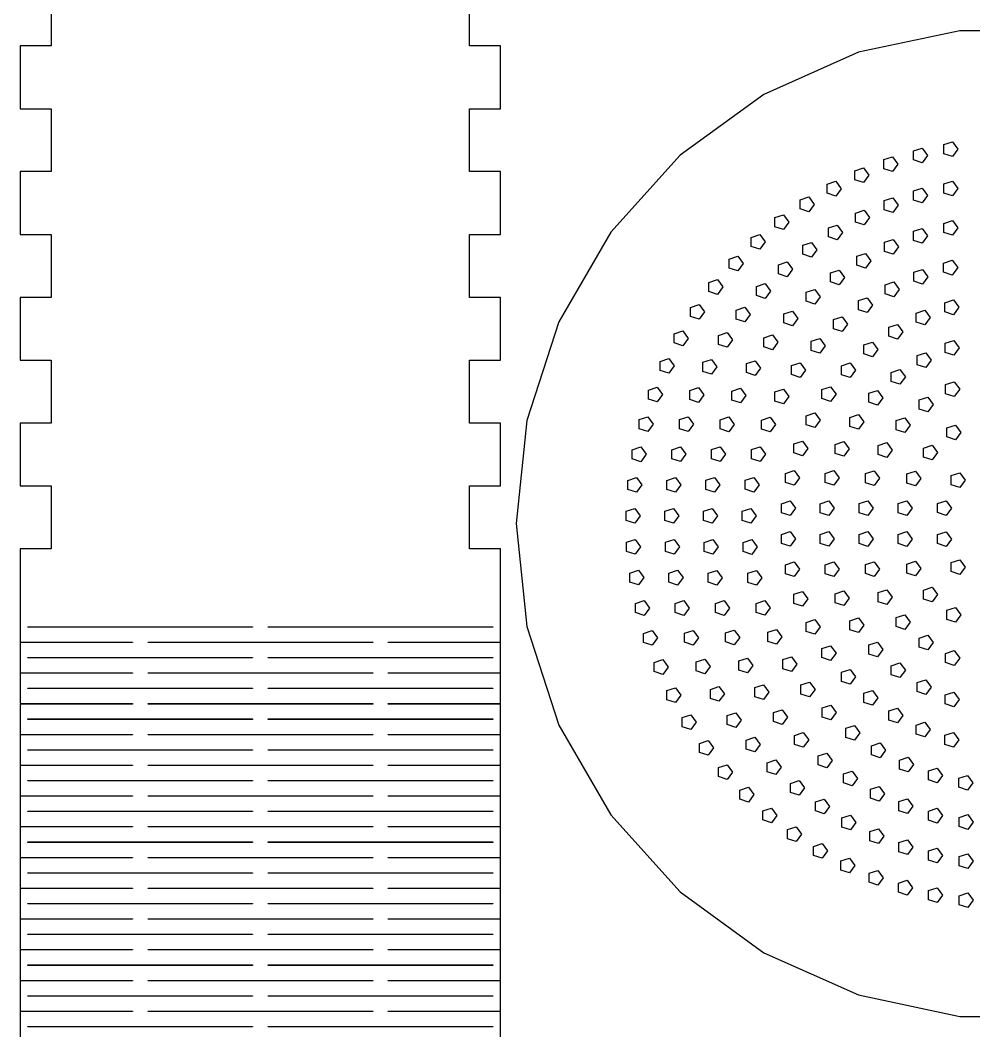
# Model space of a CAD drawing. Header units: metres. Extents: x -64 to 563, y 0 to 804.
# Drawn here: x -64 to 59.1, y 258.5 to 389 of the extents above; entities that cross this region are included whole.
import ezdxf

# ---------------------------------------------------------------- set-up
doc = ezdxf.new("R2010")
doc.units = ezdxf.units.M

msp = doc.modelspace()

# ---------------------------------------------------------------- linework, layer by layer
for p, q in [((-60, 393.815), (-60, 385.695)), ((-6, 385.695), (-6, 393.815)), ((57.3102, 387.649), (44.2229, 384.868)), ((64, 387.649), (57.3102, 387.649)), ((-60, 385.695), (-64, 385.695)), ((-64, 385.695), (-64, 377.575)), ((-2, 385.695), (-6, 385.695)), ((-2, 377.575), (-2, 385.695)), ((44.2229, 384.868), (32, 379.426)), ((32, 379.426), (21.1756, 371.561)), ((-64, 377.575), (-60, 377.575)), ((-60, 377.575), (-60, 369.455)), ((-6, 369.455), (-6, 377.575)), ((-6, 377.575), (-2, 377.575)), ((55.2297, 372.937), (56.3477, 373.3)), ((56.3477, 373.3), (57.0387, 372.349)), ((51.3153, 372.127), (52.4333, 372.49)), ((51.3153, 370.951), (51.3153, 372.127)), ((52.4333, 372.49), (53.1243, 371.539)), ((55.2297, 371.761), (55.2297, 372.937)), ((57.0387, 372.349), (56.3477, 371.398)), ((21.1756, 371.561), (12.2229, 361.618)), ((47.4799, 371.001), (48.5979, 371.364)), ((47.4799, 369.825), (47.4799, 371.001)), ((48.5979, 371.364), (49.2889, 370.413)), ((52.4333, 370.588), (51.3153, 370.951)), ((53.1243, 371.539), (52.4333, 370.588)), ((56.3477, 371.398), (55.2297, 371.761)), ((-60, 369.455), (-64, 369.455)), ((-64, 369.455), (-64, 361.335)), ((-2, 369.455), (-6, 369.455)), ((-2, 361.335), (-2, 369.455)), ((43.7491, 369.566), (44.8671, 369.929)), ((43.7491, 368.39), (43.7491, 369.566)), ((44.8671, 369.929), (45.5581, 368.978)), ((48.5979, 369.462), (47.4799, 369.825)), ((49.2889, 370.413), (48.5979, 369.462)), ((40.1477, 367.831), (41.2657, 368.195)), ((41.2657, 368.195), (41.9567, 367.244)), ((44.8671, 368.027), (43.7491, 368.39)), ((45.5581, 368.978), (44.8671, 368.027)), ((55.2219, 367.86), (56.3399, 368.223)), ((56.3399, 368.223), (57.0309, 367.272)), ((40.1477, 366.656), (40.1477, 367.831)), ((41.9567, 367.244), (41.2657, 366.292)), ((51.3199, 366.956), (52.438, 367.319)), ((51.3199, 365.781), (51.3199, 366.956)), ((52.438, 367.319), (53.129, 366.368)), ((55.2219, 366.685), (55.2219, 367.86)), ((57.0309, 367.272), (56.3399, 366.321)), ((36.6996, 365.809), (37.8176, 366.172)), ((36.6996, 364.634), (36.6996, 365.809)), ((37.8176, 366.172), (38.5086, 365.221)), ((41.2657, 366.292), (40.1477, 366.656)), ((47.5164, 365.701), (48.6344, 366.064)), ((47.5164, 364.526), (47.5164, 365.701)), ((48.6344, 366.064), (49.3254, 365.113)), ((52.438, 365.417), (51.3199, 365.781)), ((53.129, 366.368), (52.438, 365.417)), ((56.3399, 366.321), (55.2219, 366.685)), ((37.8176, 364.27), (36.6996, 364.634)), ((38.5086, 365.221), (37.8176, 364.27)), ((43.8427, 364.105), (44.9607, 364.469)), ((43.8427, 362.93), (43.8427, 364.105)), ((44.9607, 364.469), (45.6517, 363.518)), ((48.6344, 364.162), (47.5164, 364.526)), ((49.3254, 365.113), (48.6344, 364.162)), ((33.4278, 363.513), (34.5458, 363.876)), ((33.4278, 362.337), (33.4278, 363.513)), ((34.5458, 363.876), (35.2368, 362.925)), ((35.2368, 362.925), (34.5458, 361.974)), ((44.9607, 362.567), (43.8427, 362.93)), ((45.6517, 363.518), (44.9607, 362.567)), ((55.2135, 362.763), (56.3315, 363.126)), ((56.3315, 363.126), (57.0225, 362.175)), ((12.2229, 361.618), (5.5331, 350.031)), ((34.5458, 361.974), (33.4278, 362.337)), ((40.3293, 362.182), (41.4473, 362.546)), ((40.3293, 361.007), (40.3293, 362.182)), ((41.4473, 362.546), (42.1383, 361.594)), ((42.1383, 361.594), (41.4473, 360.643)), ((51.3305, 361.741), (52.4485, 362.104)), ((51.3305, 360.565), (51.3305, 361.741)), ((52.4485, 362.104), (53.1395, 361.153)), ((55.2135, 361.588), (55.2135, 362.763)), ((56.3315, 361.224), (55.2135, 361.588)), ((57.0225, 362.175), (56.3315, 361.224)), ((-64, 361.335), (-60, 361.335)), ((-60, 361.335), (-60, 353.215)), ((-6, 353.215), (-6, 361.335)), ((-6, 361.335), (-2, 361.335)), ((30.3541, 360.957), (31.4721, 361.321)), ((30.3541, 359.782), (30.3541, 360.957)), ((31.4721, 361.321), (32.1631, 360.369)), ((32.1631, 360.369), (31.4721, 359.418)), ((37.0054, 359.948), (38.1234, 360.311)), ((38.1234, 360.311), (38.8144, 359.36)), ((41.4473, 360.643), (40.3293, 361.007)), ((47.5733, 360.324), (48.6913, 360.687)), ((47.5733, 359.149), (47.5733, 360.324)), ((48.6913, 360.687), (49.3823, 359.736)), ((52.4485, 360.202), (51.3305, 360.565)), ((53.1395, 361.153), (52.4485, 360.202)), ((31.4721, 359.418), (30.3541, 359.782)), ((37.0054, 358.772), (37.0054, 359.948)), ((38.8144, 359.36), (38.1234, 358.409)), ((43.9816, 358.529), (45.0997, 358.892)), ((45.0997, 358.892), (45.7906, 357.941)), ((48.6913, 358.785), (47.5733, 359.149)), ((49.3823, 359.736), (48.6913, 358.785)), ((27.4989, 358.16), (28.6169, 358.523)), ((27.4989, 356.984), (27.4989, 358.16)), ((28.6169, 358.523), (29.3079, 357.572)), ((29.3079, 357.572), (28.6169, 356.621)), ((33.8984, 357.42), (35.0165, 357.783)), ((35.0165, 357.783), (35.7074, 356.832)), ((38.1234, 358.409), (37.0054, 358.772)), ((43.9816, 357.353), (43.9816, 358.529)), ((45.7906, 357.941), (45.0997, 356.99)), ((55.2049, 357.637), (56.3229, 358)), ((55.2049, 356.461), (55.2049, 357.637)), ((56.3229, 358), (57.0139, 357.049)), ((28.6169, 356.621), (27.4989, 356.984)), ((33.8984, 356.244), (33.8984, 357.42)), ((35.7074, 356.832), (35.0165, 355.881)), ((40.5936, 356.374), (41.7116, 356.737)), ((40.5936, 355.198), (40.5936, 356.374)), ((41.7116, 356.737), (42.4026, 355.786)), ((45.0997, 356.99), (43.9816, 357.353)), ((51.3521, 356.46), (52.4702, 356.823)), ((51.3521, 355.284), (51.3521, 356.46)), ((52.4702, 356.823), (53.1611, 355.872)), ((56.3229, 356.098), (55.2049, 356.461)), ((57.0139, 357.049), (56.3229, 356.098)), ((24.8812, 355.139), (25.9993, 355.502)), ((24.8812, 353.963), (24.8812, 355.139)), ((25.9993, 355.502), (26.6903, 354.551)), ((31.0342, 354.62), (32.1522, 354.983)), ((32.1522, 354.983), (32.8432, 354.032)), ((35.0165, 355.881), (33.8984, 356.244)), ((41.7116, 354.835), (40.5936, 355.198)), ((42.4026, 355.786), (41.7116, 354.835)), ((47.6656, 354.836), (48.7836, 355.199)), ((48.7836, 355.199), (49.4746, 354.248)), ((52.4702, 354.921), (51.3521, 355.284)), ((53.1611, 355.872), (52.4702, 354.921)), ((25.9993, 353.6), (24.8812, 353.963)), ((26.6903, 354.551), (25.9993, 353.6)), ((31.0342, 353.445), (31.0342, 354.62)), ((32.8432, 354.032), (32.1522, 353.081)), ((37.4451, 353.882), (38.5631, 354.245)), ((37.4451, 352.706), (37.4451, 353.882)), ((38.5631, 354.245), (39.2541, 353.294)), ((47.6656, 353.661), (47.6656, 354.836)), ((48.7836, 353.297), (47.6656, 353.661)), ((49.4746, 354.248), (48.7836, 353.297)), ((-60, 353.215), (-64, 353.215)), ((-64, 353.215), (-64, 345.095)), ((-2, 353.215), (-6, 353.215)), ((-2, 345.095), (-2, 353.215)), ((32.1522, 353.081), (31.0342, 353.445)), ((38.5631, 352.343), (37.4451, 352.706)), ((39.2541, 353.294), (38.5631, 352.343)), ((44.197, 352.788), (45.315, 353.151)), ((44.197, 351.612), (44.197, 352.788)), ((45.315, 353.151), (46.006, 352.2)), ((55.3669, 352.512), (56.4849, 352.876)), ((55.3669, 351.337), (55.3669, 352.512)), ((56.4849, 352.876), (57.1759, 351.925)), ((22.5185, 351.915), (23.6366, 352.278)), ((22.5185, 350.739), (22.5185, 351.915)), ((23.6366, 352.278), (24.3275, 351.327)), ((24.3275, 351.327), (23.6366, 350.376)), ((28.4364, 351.572), (29.5545, 351.935)), ((28.4364, 350.396), (28.4364, 351.572)), ((29.5545, 351.935), (30.2455, 350.984)), ((34.5695, 351.079), (35.6875, 351.443)), ((34.5695, 349.904), (34.5695, 351.079)), ((35.6875, 351.443), (36.3785, 350.492)), ((45.315, 351.249), (44.197, 351.612)), ((46.006, 352.2), (45.315, 351.249)), ((51.6374, 351.187), (52.7554, 351.55)), ((51.6374, 350.011), (51.6374, 351.187)), ((52.7554, 351.55), (53.4464, 350.599)), ((56.4849, 350.974), (55.3669, 351.337)), ((57.1759, 351.925), (56.4849, 350.974)), ((5.5331, 350.031), (1.3986, 337.306)), ((23.6366, 350.376), (22.5185, 350.739)), ((29.5545, 350.033), (28.4364, 350.396)), ((30.2455, 350.984), (29.5545, 350.033)), ((35.6875, 349.541), (34.5695, 349.904)), ((36.3785, 350.492), (35.6875, 349.541)), ((40.995, 350.343), (42.1131, 350.706)), ((40.995, 349.168), (40.995, 350.343)), ((42.1131, 350.706), (42.8041, 349.755)), ((42.8041, 349.755), (42.1131, 348.804)), ((48.1231, 349.366), (49.2411, 349.729)), ((49.2411, 349.729), (49.9321, 348.778)), ((52.7554, 349.648), (51.6374, 350.011)), ((53.4464, 350.599), (52.7554, 349.648)), ((20.4265, 348.508), (21.5445, 348.872)), ((20.4265, 347.333), (20.4265, 348.508)), ((21.5445, 348.872), (22.2355, 347.921)), ((26.1267, 348.299), (27.2447, 348.663)), ((27.2447, 348.663), (27.9357, 347.712)), ((42.1131, 348.804), (40.995, 349.168)), ((48.1231, 348.19), (48.1231, 349.366)), ((49.9321, 348.778), (49.2411, 347.827)), ((21.5445, 346.97), (20.4265, 347.333)), ((22.2355, 347.921), (21.5445, 346.97)), ((26.1267, 347.124), (26.1267, 348.299)), ((27.2447, 346.76), (26.1267, 347.124)), ((27.9357, 347.712), (27.2447, 346.76)), ((31.9973, 347.996), (33.1153, 348.359)), ((31.9973, 346.821), (31.9973, 347.996)), ((33.1153, 348.359), (33.8063, 347.408)), ((33.8063, 347.408), (33.1153, 346.457)), ((38.1047, 347.537), (39.2227, 347.9)), ((38.1047, 346.362), (38.1047, 347.537)), ((39.2227, 347.9), (39.9137, 346.949)), ((44.8894, 347.083), (46.0075, 347.447)), ((46.0075, 347.447), (46.6985, 346.496)), ((49.2411, 347.827), (48.1231, 348.19)), ((55.3982, 347.287), (56.5162, 347.651)), ((55.3982, 346.112), (55.3982, 347.287)), ((56.5162, 347.651), (57.2072, 346.7)), ((33.1153, 346.457), (31.9973, 346.821)), ((39.2227, 345.998), (38.1047, 346.362)), ((39.9137, 346.949), (39.2227, 345.998)), ((44.8894, 345.908), (44.8894, 347.083)), ((46.0075, 345.545), (44.8894, 345.908)), ((46.6985, 346.496), (46.0075, 345.545)), ((51.7682, 345.695), (52.8863, 346.058)), ((52.8863, 346.058), (53.5773, 345.107)), ((56.5162, 345.749), (55.3982, 346.112)), ((57.2072, 346.7), (56.5162, 345.749)), ((-64, 345.095), (-60, 345.095)), ((-60, 345.095), (-60, 336.975)), ((-6, 336.975), (-6, 345.095)), ((-6, 345.095), (-2, 345.095)), ((18.619, 344.943), (19.7371, 345.306)), ((18.619, 343.768), (18.619, 344.943)), ((19.7371, 345.306), (20.428, 344.355)), ((24.124, 344.831), (25.2421, 345.194)), ((24.124, 343.655), (24.124, 344.831)), ((25.2421, 345.194), (25.9331, 344.243)), ((29.7557, 344.665), (30.8737, 345.028)), ((29.7557, 343.489), (29.7557, 344.665)), ((30.8737, 345.028), (31.5647, 344.077)), ((35.5664, 344.409), (36.6845, 344.772)), ((36.6845, 344.772), (37.3755, 343.821)), ((41.9967, 344.382), (43.1148, 344.745)), ((43.1148, 344.745), (43.8058, 343.794)), ((51.7682, 344.52), (51.7682, 345.695)), ((52.8863, 344.156), (51.7682, 344.52)), ((53.5773, 345.107), (52.8863, 344.156)), ((19.7371, 343.404), (18.619, 343.768)), ((20.428, 344.355), (19.7371, 343.404)), ((25.2421, 343.292), (24.124, 343.655)), ((25.9331, 344.243), (25.2421, 343.292)), ((30.8737, 343.126), (29.7557, 343.489)), ((31.5647, 344.077), (30.8737, 343.126)), ((35.5664, 343.234), (35.5664, 344.409)), ((36.6845, 342.87), (35.5664, 343.234)), ((37.3755, 343.821), (36.6845, 342.87)), ((41.9967, 343.206), (41.9967, 344.382)), ((43.1148, 342.843), (41.9967, 343.206)), ((43.8058, 343.794), (43.1148, 342.843)), ((48.4499, 343.527), (49.5679, 343.89)), ((48.4499, 342.352), (48.4499, 343.527)), ((49.5679, 343.89), (50.2589, 342.939)), ((49.5679, 341.988), (48.4499, 342.352)), ((50.2589, 342.939), (49.5679, 341.988)), ((55.463, 341.945), (56.581, 342.308)), ((55.463, 340.77), (55.463, 341.945)), ((56.581, 342.308), (57.272, 341.357)), ((17.1082, 341.242), (18.2262, 341.606)), ((17.1082, 340.067), (17.1082, 341.242)), ((18.2262, 341.606), (18.9172, 340.655)), ((18.9172, 340.655), (18.2262, 339.704)), ((22.4451, 341.194), (23.5632, 341.557)), ((22.4451, 340.019), (22.4451, 341.194)), ((23.5632, 341.557), (24.2541, 340.606)), ((24.2541, 340.606), (23.5632, 339.655)), ((27.8686, 341.12), (28.9866, 341.484)), ((27.8686, 339.945), (27.8686, 341.12)), ((28.9866, 341.484), (29.6776, 340.533)), ((33.416, 341.003), (34.534, 341.366)), ((33.416, 339.827), (33.416, 341.003)), ((34.534, 341.366), (35.225, 340.415)), ((39.4989, 341.312), (40.6169, 341.675)), ((39.4989, 340.136), (39.4989, 341.312)), ((40.6169, 341.675), (41.3079, 340.724)), ((41.3079, 340.724), (40.6169, 339.773)), ((45.5336, 340.843), (46.6517, 341.206)), ((45.5336, 339.667), (45.5336, 340.843)), ((46.6517, 341.206), (47.3426, 340.255)), ((56.581, 340.406), (55.463, 340.77)), ((57.272, 341.357), (56.581, 340.406)), ((18.2262, 339.704), (17.1082, 340.067)), ((23.5632, 339.655), (22.4451, 340.019)), ((28.9866, 339.582), (27.8686, 339.945)), ((29.6776, 340.533), (28.9866, 339.582)), ((34.534, 339.464), (33.416, 339.827)), ((35.225, 340.415), (34.534, 339.464)), ((40.6169, 339.773), (39.4989, 340.136)), ((46.6517, 339.304), (45.5336, 339.667)), ((47.3426, 340.255), (46.6517, 339.304)), ((52.0231, 339.959), (53.1411, 340.322)), ((52.0231, 338.784), (52.0231, 339.959)), ((53.1411, 340.322), (53.8321, 339.371)), ((53.8321, 339.371), (53.1411, 338.42)), ((37.4423, 337.93), (38.5603, 338.293)), ((38.5603, 338.293), (39.2513, 337.342)), ((43.099, 337.715), (44.217, 338.078)), ((44.217, 338.078), (44.908, 337.127)), ((53.1411, 338.42), (52.0231, 338.784)), ((-60, 336.975), (-64, 336.975)), ((-64, 336.975), (-64, 328.855)), ((-2, 336.975), (-6, 336.975)), ((-2, 328.855), (-2, 336.975)), ((1.3986, 337.306), (0, 324)), ((15.904, 337.431), (17.022, 337.794)), ((15.904, 336.255), (15.904, 337.431)), ((17.022, 337.794), (17.713, 336.843)), ((17.713, 336.843), (17.022, 335.892)), ((21.1038, 337.42), (22.2219, 337.783)), ((21.1038, 336.245), (21.1038, 337.42)), ((22.2219, 337.783), (22.9128, 336.832)), ((22.9128, 336.832), (22.2219, 335.881)), ((26.3559, 337.401), (27.4739, 337.764)), ((26.3559, 336.225), (26.3559, 337.401)), ((27.4739, 337.764), (28.1649, 336.813)), ((28.1649, 336.813), (27.4739, 335.862)), ((31.6835, 337.366), (32.8016, 337.729)), ((31.6835, 336.19), (31.6835, 337.366)), ((32.8016, 337.729), (33.4926, 336.778)), ((33.4926, 336.778), (32.8016, 335.827)), ((37.4423, 336.754), (37.4423, 337.93)), ((38.5603, 336.391), (37.4423, 336.754)), ((39.2513, 337.342), (38.5603, 336.391)), ((43.099, 336.539), (43.099, 337.715)), ((44.908, 337.127), (44.217, 336.176)), ((49.0712, 337.301), (50.1893, 337.665)), ((49.0712, 336.126), (49.0712, 337.301)), ((50.1893, 337.665), (50.8802, 336.713)), ((50.8802, 336.713), (50.1893, 335.762)), ((55.622, 336.365), (56.7401, 336.729)), ((56.7401, 336.729), (57.431, 335.778)), ((17.022, 335.892), (15.904, 336.255)), ((22.2219, 335.881), (21.1038, 336.245)), ((27.4739, 335.862), (26.3559, 336.225)), ((32.8016, 335.827), (31.6835, 336.19)), ((44.217, 336.176), (43.099, 336.539)), ((50.1893, 335.762), (49.0712, 336.126)), ((55.622, 335.19), (55.622, 336.365)), ((57.431, 335.778), (56.7401, 334.826)), ((35.8654, 334.299), (36.9835, 334.663)), ((35.8654, 333.124), (35.8654, 334.299)), ((36.9835, 334.663), (37.6744, 333.712)), ((41.2124, 334.228), (42.3305, 334.592)), ((41.2124, 333.053), (41.2124, 334.228)), ((42.3305, 334.592), (43.0215, 333.641)), ((46.7365, 334.088), (47.8545, 334.451)), ((46.7365, 332.912), (46.7365, 334.088)), ((47.8545, 334.451), (48.5455, 333.5)), ((52.6105, 333.756), (53.7285, 334.119)), ((53.7285, 334.119), (54.4195, 333.168)), ((56.7401, 334.826), (55.622, 335.19)), ((15.0145, 333.534), (16.1326, 333.897)), ((15.0145, 332.358), (15.0145, 333.534)), ((16.1326, 333.897), (16.8236, 332.946)), ((16.8236, 332.946), (16.1326, 331.995)), ((20.1113, 333.54), (21.2293, 333.903)), ((20.1113, 332.364), (20.1113, 333.54)), ((21.2293, 333.903), (21.9203, 332.952)), ((21.9203, 332.952), (21.2293, 332.001)), ((25.2337, 333.546), (26.3517, 333.909)), ((25.2337, 332.37), (25.2337, 333.546)), ((26.3517, 333.909), (27.0427, 332.958)), ((27.0427, 332.958), (26.3517, 332.007)), ((30.3934, 333.55), (31.5114, 333.913)), ((30.3934, 332.374), (30.3934, 333.55)), ((31.5114, 333.913), (32.2024, 332.962)), ((32.2024, 332.962), (31.5114, 332.011)), ((36.9835, 332.76), (35.8654, 333.124)), ((37.6744, 333.712), (36.9835, 332.76)), ((42.3305, 332.69), (41.2124, 333.053)), ((43.0215, 333.641), (42.3305, 332.69)), ((47.8545, 332.549), (46.7365, 332.912)), ((48.5455, 333.5), (47.8545, 332.549)), ((52.6105, 332.58), (52.6105, 333.756)), ((54.4195, 333.168), (53.7285, 332.217)), ((16.1326, 331.995), (15.0145, 332.358)), ((21.2293, 332.001), (20.1113, 332.364)), ((26.3517, 332.007), (25.2337, 332.37)), ((31.5114, 332.011), (30.3934, 332.374)), ((53.7285, 332.217), (52.6105, 332.58)), ((34.7975, 330.488), (35.9156, 330.851)), ((34.7975, 329.312), (34.7975, 330.488)), ((35.9156, 330.851), (36.6066, 329.9)), ((39.9254, 330.479), (41.0434, 330.843)), ((39.9254, 329.304), (39.9254, 330.479)), ((41.0434, 330.843), (41.7344, 329.892)), ((45.1209, 330.459), (46.239, 330.822)), ((45.1209, 329.284), (45.1209, 330.459)), ((46.239, 330.822), (46.9299, 329.871)), ((50.4561, 330.404), (51.5742, 330.767)), ((50.4561, 329.228), (50.4561, 330.404)), ((51.5742, 330.767), (52.2652, 329.816)), ((56.1545, 330.199), (57.2725, 330.562)), ((56.1545, 329.024), (56.1545, 330.199)), ((57.2725, 330.562), (57.9635, 329.611)), ((-64, 328.855), (-60, 328.855)), ((-60, 328.855), (-60, 320.735)), ((-6, 320.735), (-6, 328.855)), ((-6, 328.855), (-2, 328.855)), ((14.4457, 329.577), (15.5637, 329.94)), ((14.4457, 328.402), (14.4457, 329.577)), ((15.5637, 329.94), (16.2547, 328.989)), ((16.2547, 328.989), (15.5637, 328.038)), ((19.4757, 329.585), (20.5938, 329.949)), ((19.4757, 328.41), (19.4757, 329.585)), ((20.5938, 329.949), (21.2847, 328.998)), ((21.2847, 328.998), (20.5938, 328.046)), ((24.5138, 329.595), (25.6318, 329.959)), ((24.5138, 328.42), (24.5138, 329.595)), ((25.6318, 329.959), (26.3228, 329.008)), ((26.3228, 329.008), (25.6318, 328.056)), ((29.5636, 329.608), (30.6817, 329.971)), ((29.5636, 328.432), (29.5636, 329.608)), ((30.6817, 329.971), (31.3726, 329.02)), ((31.3726, 329.02), (30.6817, 328.069)), ((35.9156, 328.949), (34.7975, 329.312)), ((36.6066, 329.9), (35.9156, 328.949)), ((41.0434, 328.941), (39.9254, 329.304)), ((41.7344, 329.892), (41.0434, 328.941)), ((46.239, 328.92), (45.1209, 329.284)), ((46.9299, 329.871), (46.239, 328.92)), ((51.5742, 328.865), (50.4561, 329.228)), ((52.2652, 329.816), (51.5742, 328.865)), ((57.2725, 328.66), (56.1545, 329.024)), ((57.9635, 329.611), (57.2725, 328.66)), ((15.5637, 328.038), (14.4457, 328.402)), ((20.5938, 328.046), (19.4757, 328.41)), ((25.6318, 328.056), (24.5138, 328.42)), ((30.6817, 328.069), (29.5636, 328.432)), ((34.2586, 326.567), (35.3766, 326.93)), ((34.2586, 325.391), (34.2586, 326.567)), ((35.3766, 326.93), (36.0676, 325.979)), ((39.273, 326.57), (40.391, 326.933)), ((39.273, 325.394), (39.273, 326.57)), ((40.391, 326.933), (41.082, 325.982)), ((44.2951, 326.574), (45.4131, 326.937)), ((44.2951, 325.398), (44.2951, 326.574)), ((45.4131, 326.937), (46.1041, 325.986)), ((49.3335, 326.58), (50.4515, 326.943)), ((49.3335, 325.405), (49.3335, 326.58)), ((50.4515, 326.943), (51.1425, 325.992)), ((54.4166, 326.59), (55.5347, 326.954)), ((54.4166, 325.415), (54.4166, 326.59)), ((55.5347, 326.954), (56.2257, 326.003)), ((14.2012, 325.587), (15.3192, 325.951)), ((14.2012, 324.412), (14.2012, 325.587)), ((15.3192, 325.951), (16.0102, 325)), ((16.0102, 325), (15.3192, 324.048)), ((19.2024, 325.589), (20.3204, 325.953)), ((19.2024, 324.414), (19.2024, 325.589)), ((20.3204, 325.953), (21.0114, 325.002)), ((21.0114, 325.002), (20.3204, 324.051)), ((24.2039, 325.592), (25.322, 325.955)), ((24.2039, 324.416), (24.2039, 325.592)), ((25.322, 325.955), (26.0129, 325.004)), ((26.0129, 325.004), (25.322, 324.053)), ((29.2059, 325.595), (30.324, 325.959)), ((29.2059, 324.42), (29.2059, 325.595)), ((30.324, 325.959), (31.0149, 325.008)), ((31.0149, 325.008), (30.324, 324.056)), ((35.3766, 325.028), (34.2586, 325.391)), ((36.0676, 325.979), (35.3766, 325.028)), ((40.391, 325.031), (39.273, 325.394)), ((41.082, 325.982), (40.391, 325.031)), ((45.4131, 325.035), (44.2951, 325.398)), ((46.1041, 325.986), (45.4131, 325.035)), ((50.4515, 325.041), (49.3335, 325.405)), ((51.1425, 325.992), (50.4515, 325.041)), ((55.5347, 325.052), (54.4166, 325.415)), ((56.2257, 326.003), (55.5347, 325.052)), ((0, 324), (1.3986, 310.694)), ((15.3192, 324.048), (14.2012, 324.412)), ((20.3204, 324.051), (19.2024, 324.414)), ((25.322, 324.053), (24.2039, 324.416)), ((30.324, 324.056), (29.2059, 324.42)), ((34.2586, 322.609), (35.3766, 322.972)), ((34.2586, 321.433), (34.2586, 322.609)), ((35.3766, 322.972), (36.0676, 322.021)), ((39.273, 322.606), (40.391, 322.969)), ((39.273, 321.43), (39.273, 322.606)), ((40.391, 322.969), (41.082, 322.018)), ((44.2951, 322.602), (45.4131, 322.965)), ((44.2951, 321.426), (44.2951, 322.602)), ((45.4131, 322.965), (46.1041, 322.014)), ((49.3335, 322.595), (50.4515, 322.959)), ((49.3335, 321.42), (49.3335, 322.595)), ((50.4515, 322.959), (51.1425, 322.008)), ((54.4166, 322.585), (55.5347, 322.948)), ((54.4166, 321.41), (54.4166, 322.585)), ((55.5347, 322.948), (56.2257, 321.997)), ((14.2827, 321.591), (15.4008, 321.954)), ((14.2827, 320.415), (14.2827, 321.591)), ((15.4008, 321.954), (16.0917, 321.003)), ((19.2936, 321.585), (20.4116, 321.948)), ((19.2936, 320.41), (19.2936, 321.585)), ((20.4116, 321.948), (21.1026, 320.997)), ((24.3073, 321.578), (25.4253, 321.941)), ((24.3073, 320.402), (24.3073, 321.578)), ((25.4253, 321.941), (26.1163, 320.99)), ((29.3253, 321.569), (30.4433, 321.932)), ((29.3253, 320.393), (29.3253, 321.569)), ((30.4433, 321.932), (31.1343, 320.981)), ((35.3766, 321.07), (34.2586, 321.433)), ((36.0676, 322.021), (35.3766, 321.07)), ((40.391, 321.067), (39.273, 321.43)), ((41.082, 322.018), (40.391, 321.067)), ((45.4131, 321.063), (44.2951, 321.426)), ((46.1041, 322.014), (45.4131, 321.063)), ((50.4515, 321.057), (49.3335, 321.42)), ((51.1425, 322.008), (50.4515, 321.057)), ((55.5347, 321.046), (54.4166, 321.41)), ((56.2257, 321.997), (55.5347, 321.046)), ((-60, 320.735), (-64, 320.735)), ((-64, 320.735), (-64, 308.695)), ((-2, 320.735), (-6, 320.735)), ((-2, 308.695), (-2, 320.735)), ((15.4008, 320.052), (14.2827, 320.415)), ((16.0917, 321.003), (15.4008, 320.052)), ((20.4116, 320.046), (19.2936, 320.41)), ((21.1026, 320.997), (20.4116, 320.046)), ((25.4253, 320.039), (24.3073, 320.402)), ((26.1163, 320.99), (25.4253, 320.039)), ((30.4433, 320.03), (29.3253, 320.393)), ((31.1343, 320.981), (30.4433, 320.03)), ((34.7975, 318.688), (35.9156, 319.051)), ((34.7975, 317.512), (34.7975, 318.688)), ((35.9156, 319.051), (36.6066, 318.1)), ((39.9254, 318.696), (41.0434, 319.059)), ((39.9254, 317.521), (39.9254, 318.696)), ((41.0434, 319.059), (41.7344, 318.108)), ((45.1209, 318.716), (46.239, 319.08)), ((45.1209, 317.541), (45.1209, 318.716)), ((46.239, 319.08), (46.9299, 318.129)), ((50.4561, 318.772), (51.5742, 319.135)), ((50.4561, 317.596), (50.4561, 318.772)), ((51.5742, 319.135), (52.2652, 318.184)), ((56.1545, 318.976), (57.2725, 319.34)), ((56.1545, 317.801), (56.1545, 318.976)), ((57.2725, 319.34), (57.9635, 318.389)), ((14.6897, 317.614), (15.8078, 317.978)), ((14.6897, 316.439), (14.6897, 317.614)), ((15.8078, 317.978), (16.4988, 317.027)), ((19.7485, 317.606), (20.8665, 317.969)), ((19.7485, 316.43), (19.7485, 317.606)), ((20.8665, 317.969), (21.5575, 317.018)), ((24.8229, 317.596), (25.9409, 317.959)), ((24.8229, 316.42), (24.8229, 317.596)), ((25.9409, 317.959), (26.6319, 317.008)), ((29.9201, 317.585), (31.0381, 317.948)), ((29.9201, 316.409), (29.9201, 317.585)), ((31.0381, 317.948), (31.7291, 316.997)), ((35.9156, 317.149), (34.7975, 317.512)), ((36.6066, 318.1), (35.9156, 317.149)), ((41.0434, 317.157), (39.9254, 317.521)), ((41.7344, 318.108), (41.0434, 317.157)), ((46.239, 317.178), (45.1209, 317.541)), ((46.9299, 318.129), (46.239, 317.178)), ((51.5742, 317.233), (50.4561, 317.596)), ((52.2652, 318.184), (51.5742, 317.233)), ((57.2725, 317.438), (56.1545, 317.801)), ((57.9635, 318.389), (57.2725, 317.438)), ((15.8078, 316.076), (14.6897, 316.439)), ((16.4988, 317.027), (15.8078, 316.076)), ((20.8665, 316.067), (19.7485, 316.43)), ((21.5575, 317.018), (20.8665, 316.067)), ((25.9409, 316.057), (24.8229, 316.42)), ((26.6319, 317.008), (25.9409, 316.057)), ((31.0381, 316.046), (29.9201, 316.409)), ((31.7291, 316.997), (31.0381, 316.046)), ((35.8654, 314.876), (36.9835, 315.24)), ((35.8654, 313.701), (35.8654, 314.876)), ((36.9835, 315.24), (37.6744, 314.288)), ((41.2124, 314.947), (42.3305, 315.31)), ((41.2124, 313.772), (41.2124, 314.947)), ((42.3305, 315.31), (43.0215, 314.359)), ((46.7365, 315.088), (47.8545, 315.451)), ((46.7365, 313.912), (46.7365, 315.088)), ((47.8545, 315.451), (48.5455, 314.5)), ((48.5455, 314.5), (47.8545, 313.549)), ((52.6105, 315.42), (53.7285, 315.783)), ((52.6105, 314.244), (52.6105, 315.42)), ((53.7285, 315.783), (54.4195, 314.832)), ((54.4195, 314.832), (53.7285, 313.881)), ((15.4195, 313.684), (16.5376, 314.048)), ((15.4195, 312.509), (15.4195, 313.684)), ((16.5376, 314.048), (17.2285, 313.096)), ((20.5634, 313.684), (21.6814, 314.048)), ((20.5634, 312.509), (20.5634, 313.684)), ((21.6814, 314.048), (22.3724, 313.096)), ((25.7451, 313.688), (26.8632, 314.051)), ((25.7451, 312.512), (25.7451, 313.688)), ((26.8632, 314.051), (27.5542, 313.1)), ((30.9819, 313.699), (32.0999, 314.062)), ((30.9819, 312.523), (30.9819, 313.699)), ((32.0999, 314.062), (32.7909, 313.111)), ((36.9835, 313.337), (35.8654, 313.701)), ((37.6744, 314.288), (36.9835, 313.337)), ((42.3305, 313.408), (41.2124, 313.772)), ((43.0215, 314.359), (42.3305, 313.408)), ((47.8545, 313.549), (46.7365, 313.912)), ((53.7285, 313.881), (52.6105, 314.244)), ((16.5376, 312.145), (15.4195, 312.509)), ((17.2285, 313.096), (16.5376, 312.145)), ((21.6814, 312.145), (20.5634, 312.509)), ((22.3724, 313.096), (21.6814, 312.145)), ((26.8632, 312.149), (25.7451, 312.512)), ((27.5542, 313.1), (26.8632, 312.149)), ((32.0999, 312.16), (30.9819, 312.523)), ((32.7909, 313.111), (32.0999, 312.16)), ((49.0712, 311.874), (50.1893, 312.238)), ((50.1893, 312.238), (50.8802, 311.287)), ((55.622, 312.81), (56.7401, 313.174)), ((55.622, 311.635), (55.622, 312.81)), ((56.7401, 313.174), (57.431, 312.222)), ((57.431, 312.222), (56.7401, 311.271)), ((-63, 310.63), (-63, 310.68)), ((-63, 310.68), (-34, 310.68)), ((-34, 310.63), (-63, 310.63)), ((-34, 310.68), (-34, 310.63)), ((-32, 310.63), (-32, 310.68)), ((-32, 310.68), (-3, 310.68)), ((-3, 310.63), (-32, 310.63)), ((-3, 310.68), (-3, 310.63)), ((1.3986, 310.694), (5.5331, 297.969)), ((37.4423, 311.246), (38.5603, 311.609)), ((37.4423, 310.07), (37.4423, 311.246)), ((38.5603, 311.609), (39.2513, 310.658)), ((39.2513, 310.658), (38.5603, 309.707)), ((43.099, 311.461), (44.217, 311.824)), ((43.099, 310.285), (43.099, 311.461)), ((44.217, 311.824), (44.908, 310.873)), ((44.908, 310.873), (44.217, 309.922)), ((49.0712, 310.699), (49.0712, 311.874)), ((50.1893, 310.335), (49.0712, 310.699)), ((50.8802, 311.287), (50.1893, 310.335)), ((56.7401, 311.271), (55.622, 311.635)), ((16.4672, 309.827), (17.5853, 310.19)), ((16.4672, 308.651), (16.4672, 309.827)), ((17.5853, 310.19), (18.2762, 309.239)), ((21.7315, 309.853), (22.8495, 310.216)), ((21.7315, 308.678), (21.7315, 309.853)), ((22.8495, 310.216), (23.5405, 309.265)), ((27.0644, 309.895), (28.1824, 310.259)), ((27.0644, 308.72), (27.0644, 309.895)), ((28.1824, 310.259), (28.8734, 309.308)), ((28.8734, 309.308), (28.1824, 308.357)), ((32.4959, 309.966), (33.6139, 310.329)), ((32.4959, 308.79), (32.4959, 309.966)), ((33.6139, 310.329), (34.3049, 309.378)), ((34.3049, 309.378), (33.6139, 308.427)), ((38.5603, 309.707), (37.4423, 310.07)), ((44.217, 309.922), (43.099, 310.285)), ((52.0231, 309.216), (53.1411, 309.58)), ((53.1411, 309.58), (53.8321, 308.629)), ((-64, 308.695), (-49.5, 308.695)), ((-49.5, 308.645), (-64, 308.645)), ((-64, 308.645), (-64, 304.724)), ((-49.5, 308.695), (-49.5, 308.645)), ((-47.5, 308.645), (-47.5, 308.695)), ((-47.5, 308.695), (-18.5, 308.695)), ((-18.5, 308.645), (-47.5, 308.645)), ((-18.5, 308.695), (-18.5, 308.645)), ((-16.5, 308.645), (-16.5, 308.695)), ((-16.5, 308.695), (-2, 308.695)), ((-2, 308.645), (-16.5, 308.645)), ((-2, 304.724), (-2, 308.645)), ((17.5853, 308.288), (16.4672, 308.651)), ((18.2762, 309.239), (17.5853, 308.288)), ((22.8495, 308.314), (21.7315, 308.678)), ((23.5405, 309.265), (22.8495, 308.314)), ((28.1824, 308.357), (27.0644, 308.72)), ((33.6139, 308.427), (32.4959, 308.79)), ((39.4989, 307.864), (40.6169, 308.227)), ((40.6169, 308.227), (41.3079, 307.276)), ((45.5336, 308.333), (46.6517, 308.696)), ((45.5336, 307.157), (45.5336, 308.333)), ((46.6517, 308.696), (47.3426, 307.745)), ((52.0231, 308.041), (52.0231, 309.216)), ((53.1411, 307.678), (52.0231, 308.041)), ((53.8321, 308.629), (53.1411, 307.678)), ((-63, 306.659), (-63, 306.709)), ((-63, 306.709), (-34, 306.709)), ((-34, 306.659), (-63, 306.659)), ((-34, 306.709), (-34, 306.659)), ((-32, 306.659), (-32, 306.709)), ((-32, 306.709), (-3, 306.709)), ((-3, 306.659), (-32, 306.659)), ((-3, 306.709), (-3, 306.659)), ((34.4407, 306.438), (35.5588, 306.801)), ((35.5588, 306.801), (36.2497, 305.85)), ((39.4989, 306.688), (39.4989, 307.864)), ((40.6169, 306.325), (39.4989, 306.688)), ((41.3079, 307.276), (40.6169, 306.325)), ((46.6517, 306.794), (45.5336, 307.157)), ((47.3426, 307.745), (46.6517, 306.794)), ((55.463, 307.23), (56.581, 307.594)), ((55.463, 306.055), (55.463, 307.23)), ((56.581, 307.594), (57.272, 306.643)), ((17.8259, 306.067), (18.9439, 306.431)), ((17.8259, 304.892), (17.8259, 306.067)), ((18.9439, 306.431), (19.6349, 305.48)), ((19.6349, 305.48), (18.9439, 304.529)), ((23.2432, 306.144), (24.3612, 306.507)), ((23.2432, 304.968), (23.2432, 306.144)), ((24.3612, 306.507), (25.0522, 305.556)), ((25.0522, 305.556), (24.3612, 304.605)), ((28.7665, 306.259), (29.8846, 306.622)), ((28.7665, 305.083), (28.7665, 306.259)), ((29.8846, 306.622), (30.5755, 305.671)), ((30.5755, 305.671), (29.8846, 304.72)), ((34.4407, 305.262), (34.4407, 306.438)), ((36.2497, 305.85), (35.5588, 304.899)), ((48.4499, 305.648), (49.5679, 306.012)), ((48.4499, 304.473), (48.4499, 305.648)), ((49.5679, 306.012), (50.2589, 305.061)), ((56.581, 305.692), (55.463, 306.055)), ((57.272, 306.643), (56.581, 305.692)), ((-64, 304.724), (-49.5, 304.724)), ((-49.5, 304.674), (-64, 304.674)), ((-64, 304.674), (-64, 300.754)), ((-49.5, 304.724), (-49.5, 304.674)), ((-47.5, 304.674), (-47.5, 304.724)), ((-47.5, 304.724), (-18.5, 304.724)), ((-18.5, 304.674), (-47.5, 304.674)), ((-18.5, 304.724), (-18.5, 304.674)), ((-16.5, 304.674), (-16.5, 304.724)), ((-16.5, 304.724), (-2, 304.724)), ((-2, 304.674), (-16.5, 304.674)), ((-2, 300.754), (-2, 304.674)), ((18.9439, 304.529), (17.8259, 304.892)), ((24.3612, 304.605), (23.2432, 304.968)), ((29.8846, 304.72), (28.7665, 305.083)), ((35.5588, 304.899), (34.4407, 305.262)), ((41.9967, 304.794), (43.1148, 305.157)), ((41.9967, 303.618), (41.9967, 304.794)), ((43.1148, 305.157), (43.8058, 304.206)), ((43.8058, 304.206), (43.1148, 303.255)), ((49.5679, 304.11), (48.4499, 304.473)), ((50.2589, 305.061), (49.5679, 304.11)), ((19.4864, 302.431), (20.6044, 302.795)), ((20.6044, 302.795), (21.2954, 301.844)), ((25.0859, 302.588), (26.2039, 302.951)), ((26.2039, 302.951), (26.8949, 302)), ((30.8336, 302.816), (31.9516, 303.18)), ((30.8336, 301.641), (30.8336, 302.816)), ((31.9516, 303.18), (32.6426, 302.229)), ((36.7892, 303.165), (37.9072, 303.528)), ((36.7892, 301.989), (36.7892, 303.165)), ((37.9072, 303.528), (38.5982, 302.577)), ((43.1148, 303.255), (41.9967, 303.618)), ((51.7682, 303.48), (52.8863, 303.844)), ((51.7682, 302.305), (51.7682, 303.48)), ((52.8863, 303.844), (53.5773, 302.893)), ((53.5773, 302.893), (52.8863, 301.942)), ((-63, 302.689), (-63, 302.739)), ((-63, 302.739), (-34, 302.739)), ((-34, 302.689), (-63, 302.689)), ((-34, 302.739), (-34, 302.689)), ((-32, 302.689), (-32, 302.739)), ((-32, 302.739), (-3, 302.739)), ((-3, 302.689), (-32, 302.689)), ((-3, 302.739), (-3, 302.689)), ((19.4864, 301.256), (19.4864, 302.431)), ((21.2954, 301.844), (20.6044, 300.893)), ((25.0859, 301.412), (25.0859, 302.588)), ((26.8949, 302), (26.2039, 301.049)), ((31.9516, 301.277), (30.8336, 301.641)), ((32.6426, 302.229), (31.9516, 301.277)), ((37.9072, 301.626), (36.7892, 301.989)), ((38.5982, 302.577), (37.9072, 301.626)), ((44.8894, 302.092), (46.0075, 302.455)), ((44.8894, 300.917), (44.8894, 302.092)), ((46.0075, 302.455), (46.6985, 301.504)), ((46.6985, 301.504), (46.0075, 300.553)), ((52.8863, 301.942), (51.7682, 302.305)), ((55.3982, 301.888), (56.5162, 302.251)), ((55.3982, 300.713), (55.3982, 301.888)), ((56.5162, 302.251), (57.2072, 301.3)), ((-64, 300.754), (-49.5, 300.754)), ((-49.5, 300.704), (-64, 300.704)), ((-64, 300.704), (-64, 296.783)), ((-49.5, 300.754), (-49.5, 300.704)), ((-47.5, 300.704), (-47.5, 300.754)), ((-47.5, 300.754), (-18.5, 300.754)), ((-18.5, 300.704), (-47.5, 300.704)), ((-18.5, 300.754), (-18.5, 300.704)), ((-16.5, 300.704), (-16.5, 300.754)), ((-16.5, 300.754), (-2, 300.754)), ((-2, 300.704), (-16.5, 300.704)), ((-2, 296.783), (-2, 300.704)), ((20.6044, 300.893), (19.4864, 301.256)), ((26.2039, 301.049), (25.0859, 301.412)), ((39.5083, 300.193), (40.6263, 300.556)), ((39.5083, 299.017), (39.5083, 300.193)), ((40.6263, 300.556), (41.3173, 299.605)), ((46.0075, 300.553), (44.8894, 300.917)), ((48.1231, 299.81), (49.2411, 300.173)), ((49.2411, 300.173), (49.9321, 299.222)), ((56.5162, 300.349), (55.3982, 300.713)), ((57.2072, 301.3), (56.5162, 300.349)), ((21.4378, 298.943), (22.5558, 299.306)), ((21.4378, 297.767), (21.4378, 298.943)), ((22.5558, 299.306), (23.2468, 298.355)), ((27.2443, 299.214), (28.3624, 299.577)), ((27.2443, 298.038), (27.2443, 299.214)), ((28.3624, 299.577), (29.0533, 298.626)), ((33.2437, 299.605), (34.3617, 299.968)), ((33.2437, 298.429), (33.2437, 299.605)), ((34.3617, 299.968), (35.0527, 299.017)), ((35.0527, 299.017), (34.3617, 298.066)), ((40.6263, 298.654), (39.5083, 299.017)), ((41.3173, 299.605), (40.6263, 298.654)), ((48.1231, 298.634), (48.1231, 299.81)), ((49.9321, 299.222), (49.2411, 298.271)), ((-63, 298.718), (-63, 298.768)), ((-63, 298.768), (-34, 298.768)), ((-34, 298.718), (-63, 298.718)), ((-34, 298.768), (-34, 298.718)), ((-32, 298.718), (-32, 298.768)), ((-32, 298.768), (-3, 298.768)), ((-3, 298.718), (-32, 298.718)), ((-3, 298.768), (-3, 298.718)), ((5.5331, 297.969), (12.2229, 286.382)), ((22.5558, 297.404), (21.4378, 297.767)), ((23.2468, 298.355), (22.5558, 297.404)), ((28.3624, 297.675), (27.2443, 298.038)), ((29.0533, 298.626), (28.3624, 297.675)), ((34.3617, 298.066), (33.2437, 298.429)), ((42.5598, 297.563), (43.6778, 297.926)), ((42.5598, 296.387), (42.5598, 297.563)), ((43.6778, 297.926), (44.3688, 296.975)), ((49.2411, 298.271), (48.1231, 298.634)), ((51.6374, 297.989), (52.7554, 298.352)), ((51.6374, 296.813), (51.6374, 297.989)), ((52.7554, 298.352), (53.4464, 297.401)), ((-64, 296.783), (-49.5, 296.783)), ((-49.5, 296.733), (-64, 296.733)), ((-64, 296.733), (-64, 292.813)), ((-49.5, 296.783), (-49.5, 296.733)), ((-47.5, 296.733), (-47.5, 296.783)), ((-47.5, 296.783), (-18.5, 296.783)), ((-18.5, 296.733), (-47.5, 296.733)), ((-18.5, 296.783), (-18.5, 296.733)), ((-16.5, 296.733), (-16.5, 296.783)), ((-16.5, 296.783), (-2, 296.783)), ((-2, 296.733), (-16.5, 296.733)), ((-2, 292.813), (-2, 296.733)), ((29.7006, 296.05), (30.8187, 296.413)), ((30.8187, 296.413), (31.5096, 295.462)), ((35.9712, 296.658), (37.0892, 297.021)), ((35.9712, 295.482), (35.9712, 296.658)), ((37.0892, 297.021), (37.7802, 296.07)), ((43.6778, 296.024), (42.5598, 296.387)), ((44.3688, 296.975), (43.6778, 296.024)), ((52.7554, 296.45), (51.6374, 296.813)), ((53.4464, 297.401), (52.7554, 296.45)), ((55.3669, 296.663), (56.4849, 297.026)), ((55.3669, 295.488), (55.3669, 296.663)), ((56.4849, 297.026), (57.1759, 296.075)), ((23.667, 295.625), (24.785, 295.988)), ((23.667, 294.449), (23.667, 295.625)), ((24.785, 295.988), (25.476, 295.037)), ((25.476, 295.037), (24.785, 294.086)), ((29.7006, 294.875), (29.7006, 296.05)), ((31.5096, 295.462), (30.8187, 294.511)), ((37.0892, 295.119), (35.9712, 295.482)), ((37.7802, 296.07), (37.0892, 295.119)), ((45.9009, 295.312), (47.019, 295.676)), ((45.9009, 294.137), (45.9009, 295.312)), ((47.019, 295.676), (47.7099, 294.725)), ((56.4849, 295.124), (55.3669, 295.488)), ((57.1759, 296.075), (56.4849, 295.124)), ((-63, 294.748), (-63, 294.798)), ((-63, 294.798), (-34, 294.798)), ((-34, 294.748), (-63, 294.748)), ((-34, 294.798), (-34, 294.748)), ((-32, 294.748), (-32, 294.798)), ((-32, 294.798), (-3, 294.798)), ((-3, 294.748), (-32, 294.748)), ((-3, 294.798), (-3, 294.748)), ((24.785, 294.086), (23.667, 294.449)), ((30.8187, 294.511), (29.7006, 294.875)), ((38.9872, 294.007), (40.1053, 294.37)), ((38.9872, 292.832), (38.9872, 294.007)), ((40.1053, 294.37), (40.7962, 293.419)), ((47.019, 293.773), (45.9009, 294.137)), ((47.7099, 294.725), (47.019, 293.773)), ((49.4848, 293.473), (50.6028, 293.836)), ((50.6028, 293.836), (51.2938, 292.885)), ((-64, 292.813), (-49.5, 292.813)), ((-49.5, 292.763), (-64, 292.763)), ((-64, 292.763), (-64, 288.842)), ((-49.5, 292.813), (-49.5, 292.763)), ((-47.5, 292.763), (-47.5, 292.813)), ((-47.5, 292.813), (-18.5, 292.813)), ((-18.5, 292.763), (-47.5, 292.763)), ((-18.5, 292.813), (-18.5, 292.763)), ((-16.5, 292.763), (-16.5, 292.813)), ((-16.5, 292.813), (-2, 292.813)), ((-2, 292.763), (-16.5, 292.763)), ((-2, 288.842), (-2, 292.763)), ((26.1593, 292.5), (27.2773, 292.863)), ((26.1593, 291.324), (26.1593, 292.5)), ((27.2773, 292.863), (27.9683, 291.912)), ((32.4344, 293.123), (33.5525, 293.486)), ((32.4344, 291.947), (32.4344, 293.123)), ((33.5525, 293.486), (34.2435, 292.535)), ((34.2435, 292.535), (33.5525, 291.584)), ((40.1053, 292.468), (38.9872, 292.832)), ((40.7962, 293.419), (40.1053, 292.468)), ((49.4848, 292.297), (49.4848, 293.473)), ((51.2938, 292.885), (50.6028, 291.934)), ((53.2611, 292.07), (54.3791, 292.433)), ((54.3791, 292.433), (55.0701, 291.482)), ((27.2773, 290.961), (26.1593, 291.324)), ((27.9683, 291.912), (27.2773, 290.961)), ((33.5525, 291.584), (32.4344, 291.947)), ((42.2598, 291.681), (43.3779, 292.044)), ((42.2598, 290.505), (42.2598, 291.681)), ((43.3779, 292.044), (44.0689, 291.093)), ((44.0689, 291.093), (43.3779, 290.142)), ((50.6028, 291.934), (49.4848, 292.297)), ((53.2611, 290.895), (53.2611, 292.07)), ((55.0701, 291.482), (54.3791, 290.531)), ((57.1767, 291.124), (58.2948, 291.487)), ((57.1767, 289.948), (57.1767, 291.124)), ((58.2948, 291.487), (58.9857, 290.536)), ((-63, 290.778), (-63, 290.828)), ((-63, 290.828), (-34, 290.828)), ((-34, 290.778), (-63, 290.778)), ((-34, 290.828), (-34, 290.778)), ((-32, 290.778), (-32, 290.828)), ((-32, 290.828), (-3, 290.828)), ((-3, 290.778), (-32, 290.778)), ((-3, 290.828), (-3, 290.778)), ((28.898, 289.588), (30.016, 289.951)), ((30.016, 289.951), (30.707, 289)), ((35.4231, 290.456), (36.5412, 290.82)), ((35.4231, 289.281), (35.4231, 290.456)), ((36.5412, 290.82), (37.2321, 289.869)), ((37.2321, 289.869), (36.5412, 288.918)), ((43.3779, 290.142), (42.2598, 290.505)), ((45.7543, 289.703), (46.8724, 290.066)), ((45.7543, 288.527), (45.7543, 289.703)), ((46.8724, 290.066), (47.5634, 289.115)), ((54.3791, 290.531), (53.2611, 290.895)), ((58.2948, 289.585), (57.1767, 289.948)), ((58.9857, 290.536), (58.2948, 289.585)), ((-64, 288.842), (-49.5, 288.842)), ((-49.5, 288.792), (-64, 288.792)), ((-64, 288.792), (-64, 284.872)), ((-49.5, 288.842), (-49.5, 288.792)), ((-47.5, 288.792), (-47.5, 288.842)), ((-47.5, 288.842), (-18.5, 288.842)), ((-18.5, 288.792), (-47.5, 288.792)), ((-18.5, 288.842), (-18.5, 288.792)), ((-16.5, 288.792), (-16.5, 288.842)), ((-16.5, 288.842), (-2, 288.842)), ((-2, 288.792), (-16.5, 288.792)), ((-2, 284.872), (-2, 288.792)), ((28.898, 288.412), (28.898, 289.588)), ((30.016, 288.049), (28.898, 288.412)), ((30.707, 289), (30.016, 288.049)), ((36.5412, 288.918), (35.4231, 289.281)), ((38.6419, 288.073), (39.7599, 288.436)), ((39.7599, 288.436), (40.4509, 287.485)), ((46.8724, 288.164), (45.7543, 288.527)), ((47.5634, 289.115), (46.8724, 288.164)), ((49.4337, 288.095), (50.5517, 288.458)), ((50.5517, 288.458), (51.2427, 287.507)), ((31.8649, 286.909), (32.9829, 287.272)), ((32.9829, 287.272), (33.6739, 286.321)), ((38.6419, 286.897), (38.6419, 288.073)), ((40.4509, 287.485), (39.7599, 286.534)), ((49.4337, 286.919), (49.4337, 288.095)), ((51.2427, 287.507), (50.5517, 286.556)), ((53.2588, 286.874), (54.3768, 287.237)), ((54.3768, 287.237), (55.0678, 286.286)), ((-63, 286.807), (-63, 286.857)), ((-63, 286.857), (-34, 286.857)), ((-34, 286.807), (-63, 286.807)), ((-34, 286.857), (-34, 286.807)), ((-32, 286.807), (-32, 286.857)), ((-32, 286.857), (-3, 286.857)), ((-3, 286.807), (-32, 286.807)), ((-3, 286.857), (-3, 286.807)), ((12.2229, 286.382), (21.1756, 276.439)), ((31.8649, 285.734), (31.8649, 286.909)), ((33.6739, 286.321), (32.9829, 285.37)), ((39.7599, 286.534), (38.6419, 286.897)), ((42.0641, 285.992), (43.1821, 286.355)), ((42.0641, 284.816), (42.0641, 285.992)), ((43.1821, 286.355), (43.8731, 285.404)), ((50.5517, 286.556), (49.4337, 286.919)), ((53.2588, 285.698), (53.2588, 286.874)), ((55.0678, 286.286), (54.3768, 285.335)), ((57.1893, 286.052), (58.3073, 286.416)), ((57.1893, 284.877), (57.1893, 286.052)), ((58.3073, 286.416), (58.9983, 285.465)), ((-64, 284.872), (-49.5, 284.872)), ((-49.5, 284.822), (-64, 284.822)), ((-64, 284.822), (-64, 280.901)), ((-49.5, 284.872), (-49.5, 284.822)), ((-47.5, 284.822), (-47.5, 284.872)), ((-47.5, 284.872), (-18.5, 284.872)), ((-18.5, 284.822), (-47.5, 284.822)), ((-18.5, 284.872), (-18.5, 284.822)), ((-16.5, 284.822), (-16.5, 284.872)), ((-16.5, 284.872), (-2, 284.872)), ((-2, 284.822), (-16.5, 284.822)), ((-2, 280.901), (-2, 284.822)), ((32.9829, 285.37), (31.8649, 285.734)), ((35.0403, 284.481), (36.1583, 284.844)), ((35.0403, 283.306), (35.0403, 284.481)), ((36.1583, 284.844), (36.8493, 283.893)), ((43.1821, 284.453), (42.0641, 284.816)), ((43.8731, 285.404), (43.1821, 284.453)), ((45.6613, 284.23), (46.7794, 284.594)), ((46.7794, 284.594), (47.4704, 283.643)), ((54.3768, 285.335), (53.2588, 285.698)), ((58.3073, 284.514), (57.1893, 284.877)), ((58.9983, 285.465), (58.3073, 284.514)), ((36.1583, 282.942), (35.0403, 283.306)), ((36.8493, 283.893), (36.1583, 282.942)), ((45.6613, 283.055), (45.6613, 284.23)), ((47.4704, 283.643), (46.7794, 282.692)), ((-63, 282.837), (-63, 282.887)), ((-63, 282.887), (-34, 282.887)), ((-34, 282.837), (-63, 282.837)), ((-34, 282.887), (-34, 282.837)), ((-32, 282.837), (-32, 282.887)), ((-32, 282.887), (-3, 282.887)), ((-3, 282.837), (-32, 282.837)), ((-3, 282.887), (-3, 282.837)), ((38.403, 282.32), (39.521, 282.683)), ((38.403, 281.145), (38.403, 282.32)), ((39.521, 282.683), (40.212, 281.732)), ((46.7794, 282.692), (45.6613, 283.055)), ((49.4039, 282.804), (50.5219, 283.167)), ((49.4039, 281.628), (49.4039, 282.804)), ((50.5219, 283.167), (51.2129, 282.216)), ((51.2129, 282.216), (50.5219, 281.265)), ((53.2606, 281.723), (54.3786, 282.086)), ((54.3786, 282.086), (55.0696, 281.135)), ((-64, 280.901), (-49.5, 280.901)), ((-49.5, 280.852), (-64, 280.852)), ((-64, 280.852), (-64, 276.931)), ((-49.5, 280.901), (-49.5, 280.852)), ((-47.5, 280.852), (-47.5, 280.901)), ((-47.5, 280.901), (-18.5, 280.901)), ((-18.5, 280.852), (-47.5, 280.852)), ((-18.5, 280.901), (-18.5, 280.852)), ((-16.5, 280.852), (-16.5, 280.901)), ((-16.5, 280.901), (-2, 280.901)), ((-2, 280.852), (-16.5, 280.852)), ((-2, 276.931), (-2, 280.852)), ((39.521, 280.781), (38.403, 281.145)), ((40.212, 281.732), (39.521, 280.781)), ((41.9307, 280.44), (43.0487, 280.804)), ((43.0487, 280.804), (43.7397, 279.853)), ((50.5219, 281.265), (49.4039, 281.628)), ((53.2606, 280.547), (53.2606, 281.723)), ((55.0696, 281.135), (54.3786, 280.184)), ((57.1997, 280.998), (58.3177, 281.361)), ((57.1997, 279.822), (57.1997, 280.998)), ((58.3177, 281.361), (59.0087, 280.41)), ((41.9307, 279.265), (41.9307, 280.44)), ((43.0487, 278.901), (41.9307, 279.265)), ((43.7397, 279.853), (43.0487, 278.901)), ((54.3786, 280.184), (53.2606, 280.547)), ((58.3177, 279.459), (57.1997, 279.822)), ((59.0087, 280.41), (58.3177, 279.459)), ((-63, 278.866), (-63, 278.916)), ((-63, 278.916), (-34, 278.916)), ((-34, 278.866), (-63, 278.866)), ((-34, 278.916), (-34, 278.866)), ((-32, 278.866), (-32, 278.916)), ((-32, 278.916), (-3, 278.916)), ((-3, 278.866), (-32, 278.866)), ((-3, 278.916), (-3, 278.866)), ((45.5999, 278.854), (46.7179, 279.218)), ((45.5999, 277.679), (45.5999, 278.854)), ((46.7179, 279.218), (47.4089, 278.267)), ((47.4089, 278.267), (46.7179, 277.315)), ((-64, 276.931), (-49.5, 276.931)), ((-49.5, 276.881), (-64, 276.881)), ((-64, 276.881), (-64, 272.961)), ((-49.5, 276.931), (-49.5, 276.881)), ((-47.5, 276.881), (-47.5, 276.931)), ((-47.5, 276.931), (-18.5, 276.931)), ((-18.5, 276.881), (-47.5, 276.881)), ((-18.5, 276.931), (-18.5, 276.881)), ((-16.5, 276.881), (-16.5, 276.931)), ((-16.5, 276.931), (-2, 276.931)), ((-2, 276.881), (-16.5, 276.881)), ((-2, 272.961), (-2, 276.881)), ((46.7179, 277.315), (45.5999, 277.679)), ((49.3861, 277.573), (50.5041, 277.936)), ((49.3861, 276.397), (49.3861, 277.573)), ((50.5041, 277.936), (51.1951, 276.985)), ((51.1951, 276.985), (50.5041, 276.034)), ((53.2642, 276.604), (54.3822, 276.967)), ((54.3822, 276.967), (55.0732, 276.016)), ((21.1756, 276.439), (32, 268.574)), ((50.5041, 276.034), (49.3861, 276.397)), ((53.2642, 275.428), (53.2642, 276.604)), ((54.3822, 275.065), (53.2642, 275.428)), ((55.0732, 276.016), (54.3822, 275.065)), ((57.2084, 275.954), (58.3264, 276.318)), ((57.2084, 274.779), (57.2084, 275.954)), ((58.3264, 276.318), (59.0174, 275.367)), ((59.0174, 275.367), (58.3264, 274.416)), ((-63, 274.896), (-63, 274.946)), ((-63, 274.946), (-34, 274.946)), ((-34, 274.896), (-63, 274.896)), ((-34, 274.946), (-34, 274.896)), ((-32, 274.896), (-32, 274.946)), ((-32, 274.946), (-3, 274.946)), ((-3, 274.896), (-32, 274.896)), ((-3, 274.946), (-3, 274.896)), ((58.3264, 274.416), (57.2084, 274.779)), ((-64, 272.961), (-49.5, 272.961)), ((-49.5, 272.911), (-64, 272.911)), ((-64, 272.911), (-64, 268.99)), ((-49.5, 272.961), (-49.5, 272.911)), ((-47.5, 272.911), (-47.5, 272.961)), ((-47.5, 272.961), (-18.5, 272.961)), ((-18.5, 272.911), (-47.5, 272.911)), ((-18.5, 272.961), (-18.5, 272.911)), ((-16.5, 272.911), (-16.5, 272.961)), ((-16.5, 272.961), (-2, 272.961)), ((-2, 272.911), (-16.5, 272.911)), ((-2, 268.99), (-2, 272.911)), ((-63, 270.925), (-63, 270.975)), ((-63, 270.975), (-34, 270.975)), ((-34, 270.925), (-63, 270.925)), ((-34, 270.975), (-34, 270.925)), ((-32, 270.925), (-32, 270.975)), ((-32, 270.975), (-3, 270.975)), ((-3, 270.925), (-32, 270.925)), ((-3, 270.975), (-3, 270.925)), ((-64, 268.99), (-49.5, 268.99)), ((-49.5, 268.94), (-64, 268.94)), ((-64, 268.94), (-64, 265.02)), ((-49.5, 268.99), (-49.5, 268.94)), ((-47.5, 268.94), (-47.5, 268.99)), ((-47.5, 268.99), (-18.5, 268.99)), ((-18.5, 268.94), (-47.5, 268.94)), ((-18.5, 268.99), (-18.5, 268.94)), ((-16.5, 268.94), (-16.5, 268.99)), ((-16.5, 268.99), (-2, 268.99)), ((-2, 268.94), (-16.5, 268.94)), ((-2, 265.02), (-2, 268.94)), ((32, 268.574), (44.2229, 263.132)), ((-63, 266.955), (-63, 267.005)), ((-63, 267.005), (-34, 267.005)), ((-34, 266.955), (-63, 266.955)), ((-34, 267.005), (-34, 266.955)), ((-32, 266.955), (-32, 267.005)), ((-32, 267.005), (-3, 267.005)), ((-3, 266.955), (-32, 266.955)), ((-3, 267.005), (-3, 266.955)), ((-64, 265.02), (-49.5, 265.02)), ((-49.5, 264.97), (-64, 264.97)), ((-64, 264.97), (-64, 261.049)), ((-49.5, 265.02), (-49.5, 264.97)), ((-47.5, 264.97), (-47.5, 265.02)), ((-47.5, 265.02), (-18.5, 265.02)), ((-18.5, 264.97), (-47.5, 264.97)), ((-18.5, 265.02), (-18.5, 264.97)), ((-16.5, 264.97), (-16.5, 265.02)), ((-16.5, 265.02), (-2, 265.02)), ((-2, 264.97), (-16.5, 264.97)), ((-2, 261.049), (-2, 264.97)), ((-63, 262.985), (-63, 263.035)), ((-63, 263.035), (-34, 263.035)), ((-34, 262.985), (-63, 262.985)), ((-34, 263.035), (-34, 262.985)), ((-32, 262.985), (-32, 263.035)), ((-32, 263.035), (-3, 263.035)), ((-3, 262.985), (-32, 262.985)), ((-3, 263.035), (-3, 262.985)), ((44.2229, 263.132), (57.3102, 260.351)), ((-64, 261.049), (-49.5, 261.049)), ((-49.5, 260.999), (-64, 260.999)), ((-64, 260.999), (-64, 257.079)), ((-49.5, 261.049), (-49.5, 260.999)), ((-47.5, 260.999), (-47.5, 261.049)), ((-47.5, 261.049), (-18.5, 261.049)), ((-18.5, 260.999), (-47.5, 260.999)), ((-18.5, 261.049), (-18.5, 260.999)), ((-16.5, 260.999), (-16.5, 261.049)), ((-16.5, 261.049), (-2, 261.049)), ((-2, 260.999), (-16.5, 260.999)), ((-2, 257.079), (-2, 260.999)), ((57.3102, 260.351), (64, 260.351)), ((-63, 259.014), (-63, 259.064)), ((-63, 259.064), (-34, 259.064)), ((-34, 259.014), (-63, 259.014)), ((-34, 259.064), (-34, 259.014)), ((-32, 259.014), (-32, 259.064)), ((-32, 259.064), (-3, 259.064)), ((-3, 259.014), (-32, 259.014)), ((-3, 259.064), (-3, 259.014))]:
    msp.add_line(p, q)

doc.saveas('drawing.dxf')
